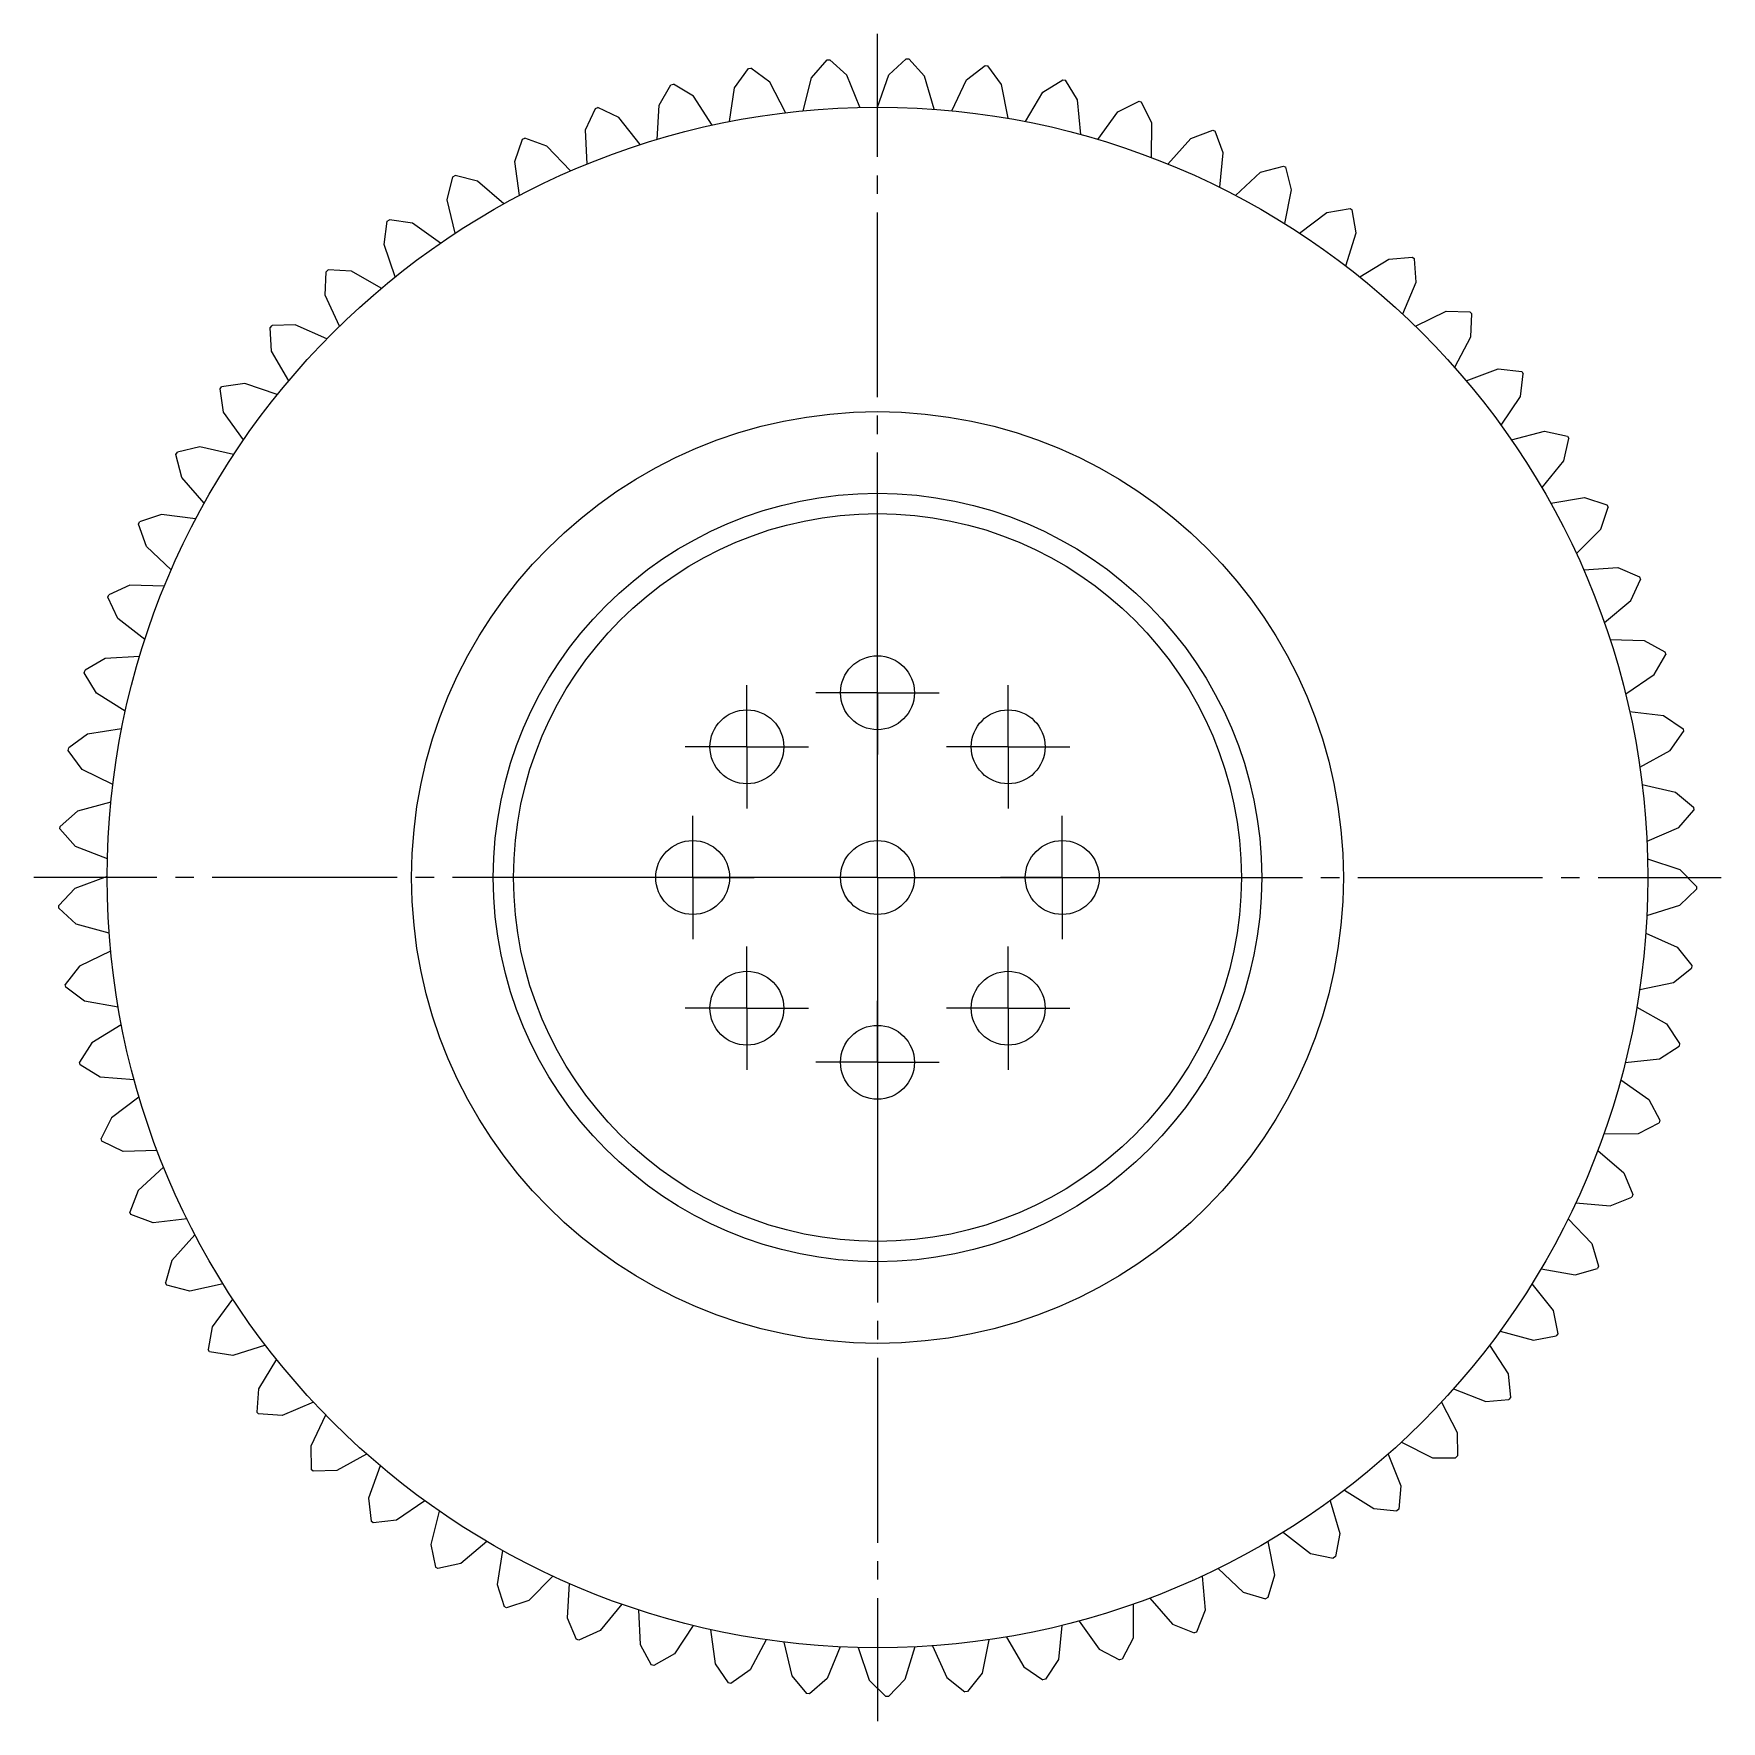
# Model space of a CAD drawing. Extents: x 26 to 163, y -63 to 74.
import ezdxf

# ---------------------------------------------------------------- set-up
doc = ezdxf.new("R2010")
doc.units = 0
doc.header["$MEASUREMENT"] = 0
doc.linetypes.add('K5LT_AXLED', pattern=[19.5, 15, -1.5, 1.5, -1.5])
doc.linetypes.add('K5LT_BASIC', pattern=[0])
doc.layers.add('Системный слой', color=7, linetype='Continuous')

# ---------------------------------------------------------------- blocks, each defined once
blk = doc.blocks.new('*U')
at = {"layer": 'Системный слой', "color": 30, "linetype": 'K5LT_AXLED'}
for p, q in [((94.01, 5.98), (94.01, 74.48)), ((94.01, 5.98), (94.01, 72.5)), ((94.01, 5.98), (94.01, 70.52)), ((94.01, 20.98), (94.01, 25.98)), ((94.01, 5.98), (94.01, 22.98)), ((83.41, 16.59), (83.41, 21.59)), ((94.01, 20.98), (89.01, 20.98)), ((94.01, 20.98), (99.01, 20.98)), ((94.01, 20.98), (94.01, 15.98)), ((104.62, 16.59), (104.62, 21.59)), ((83.41, 16.59), (78.41, 16.59)), ((83.41, 16.59), (88.41, 16.59)), ((83.41, 16.59), (83.41, 11.59)), ((104.62, 16.59), (99.62, 16.59)), ((104.62, 16.59), (109.62, 16.59)), ((104.62, 16.59), (104.62, 11.59)), ((79.01, 5.98), (79.01, 10.98)), ((109.01, 5.98), (109.01, 10.98)), ((94.01, 5.98), (25.52, 5.98)), ((94.01, 5.98), (27.5, 5.98)), ((94.01, 5.98), (29.48, 5.98)), ((79.01, 5.98), (74.01, 5.98)), ((94.01, 5.98), (77.01, 5.98)), ((79.01, 5.98), (84.01, 5.98)), ((79.01, 5.98), (79.01, 0.98)), ((94.01, 5.98), (158.55, 5.98)), ((94.01, 5.98), (94.01, -58.55)), ((94.01, 5.98), (111.01, 5.98)), ((94.01, 5.98), (94.01, -11.02)), ((94.01, 5.98), (162.51, 5.98)), ((94.01, 5.98), (94.01, -62.52)), ((94.01, 5.98), (160.53, 5.98)), ((94.01, 5.98), (94.01, -60.53)), ((109.01, 5.98), (104.01, 5.98)), ((109.01, 5.98), (114.01, 5.98)), ((109.01, 5.98), (109.01, 0.98)), ((83.41, -4.63), (83.41, 0.37)), ((104.62, -4.63), (104.62, 0.37)), ((94.01, -9.02), (94.01, -4.02)), ((83.41, -4.63), (78.41, -4.63)), ((83.41, -4.63), (88.41, -4.63)), ((83.41, -4.63), (83.41, -9.63)), ((104.62, -4.63), (99.62, -4.63)), ((104.62, -4.63), (109.62, -4.63)), ((104.62, -4.63), (104.62, -9.63)), ((94.01, -9.02), (89.01, -9.02)), ((94.01, -9.02), (99.01, -9.02)), ((94.01, -9.02), (94.01, -14.02))]:
    blk.add_line(p, q, dxfattribs=at)
at = {"layer": 'Системный слой', "color": 5, "linetype": 'K5LT_BASIC'}
for p, q in [((83.53, 71.65), (83.74, 71.68)), ((89.92, 72.35), (90.13, 72.37)), ((96.34, 72.44), (96.56, 72.43)), ((102.74, 71.9), (102.96, 71.87)), ((77.24, 70.33), (77.45, 70.38)), ((109.07, 70.75), (109.28, 70.7)), ((115.25, 69), (115.45, 68.93)), ((71.11, 68.41), (71.31, 68.48)), ((65.19, 65.91), (65.39, 66)), ((121.23, 66.65), (121.43, 66.56)), ((126.96, 63.74), (127.15, 63.64)), ((59.54, 62.85), (59.73, 62.96)), ((132.38, 60.29), (132.56, 60.17)), ((54.21, 59.25), (54.39, 59.38)), ((137.44, 56.34), (137.61, 56.2)), ((49.26, 55.16), (49.42, 55.31)), ((44.72, 50.61), (44.87, 50.78)), ((142.1, 51.91), (142.25, 51.75)), ((146.31, 47.06), (146.44, 46.88)), ((40.64, 45.65), (40.77, 45.82)), ((150.03, 41.82), (150.14, 41.63)), ((37.06, 40.31), (37.18, 40.5)), ((153.22, 36.24), (153.32, 36.05)), ((34.02, 34.66), (34.11, 34.85)), ((155.87, 30.39), (155.95, 30.18)), ((31.53, 28.73), (31.6, 28.94)), ((157.94, 24.3), (158, 24.09)), ((29.62, 22.6), (29.68, 22.81)), ((159.41, 18.05), (159.44, 17.83)), ((28.32, 16.3), (28.36, 16.52)), ((160.26, 11.68), (160.28, 11.46)), ((27.63, 9.92), (27.65, 10.13)), ((160.51, 5.26), (160.5, 5.04)), ((27.56, 3.49), (27.55, 3.71)), ((160.13, -1.15), (160.1, -1.37)), ((28.11, -2.91), (28.08, -2.7)), ((159.13, -7.5), (159.08, -7.71)), ((29.28, -9.23), (29.23, -9.02)), ((157.52, -13.72), (157.46, -13.93)), ((31.05, -15.41), (30.98, -15.2)), ((155.32, -19.76), (155.24, -19.96)), ((33.41, -21.38), (33.32, -21.19)), ((152.55, -25.56), (152.45, -25.75)), ((36.33, -27.11), (36.22, -26.92)), ((149.24, -31.06), (149.12, -31.24)), ((39.79, -32.52), (39.67, -32.34)), ((145.4, -36.22), (145.27, -36.39)), ((43.76, -37.57), (43.62, -37.41)), ((141.09, -40.98), (140.94, -41.13)), ((48.2, -42.22), (48.04, -42.07)), ((53.07, -46.41), (52.9, -46.28)), ((136.34, -45.31), (136.17, -45.44)), ((131.19, -49.15), (131.01, -49.27)), ((58.31, -50.12), (58.13, -50)), ((63.9, -53.3), (63.7, -53.21)), ((125.7, -52.48), (125.51, -52.59)), ((69.76, -55.93), (69.56, -55.86)), ((119.91, -55.27), (119.71, -55.35)), ((113.87, -57.48), (113.67, -57.54)), ((75.85, -57.99), (75.64, -57.93)), ((82.11, -59.44), (81.89, -59.4)), ((88.48, -60.28), (88.26, -60.27)), ((101.31, -60.11), (101.09, -60.14)), ((107.66, -59.1), (107.44, -59.15)), ((94.9, -60.51), (94.68, -60.51))]:
    blk.add_line(p, q, dxfattribs=at)
for points in [[(82, 67.35), (82.41, 70.09), (83.53, 71.65)], [(86.54, 68.08), (85.26, 70.56), (83.74, 71.68)], [(87.98, 68.22), (88.65, 70.91), (89.92, 72.35)], [(92.57, 68.51), (91.53, 71.11), (90.13, 72.37)], [(94.01, 68.52), (94.94, 71.13), (96.34, 72.44)], [(98.61, 68.36), (97.83, 71.04), (96.56, 72.43)], [(100.05, 68.22), (101.23, 70.73), (102.74, 71.9)], [(104.61, 67.62), (104.09, 70.37), (102.96, 71.87)], [(76.13, 65.9), (76.28, 68.67), (77.24, 70.33)], [(80.58, 67.07), (79.07, 69.42), (77.45, 70.38)], [(106.03, 67.35), (107.44, 69.74), (109.07, 70.75)], [(110.51, 66.31), (110.26, 69.1), (109.28, 70.7)], [(111.89, 65.9), (113.53, 68.14), (115.25, 69)], [(116.25, 64.44), (116.27, 67.23), (115.45, 68.93)], [(70.43, 63.9), (70.31, 66.67), (71.11, 68.41)], [(74.75, 65.49), (73.01, 67.68), (71.31, 68.48)], [(64.95, 61.35), (64.56, 64.1), (65.19, 65.91)], [(69.1, 63.35), (67.16, 65.36), (65.39, 66)], [(117.59, 63.9), (119.44, 65.97), (121.23, 66.65)], [(121.79, 62.02), (122.08, 64.8), (121.43, 66.56)], [(123.07, 61.35), (125.11, 63.23), (126.96, 63.74)], [(127.07, 59.08), (127.63, 61.82), (127.15, 63.64)], [(59.74, 58.29), (59.09, 60.99), (59.54, 62.85)], [(63.68, 60.68), (61.55, 62.5), (59.73, 62.96)], [(128.28, 58.29), (130.49, 59.96), (132.38, 60.29)], [(54.86, 54.74), (53.95, 57.36), (54.21, 59.25)], [(58.54, 57.49), (56.25, 59.1), (54.39, 59.38)], [(132.04, 55.64), (132.86, 58.31), (132.56, 60.17)], [(133.17, 54.74), (135.53, 56.19), (137.44, 56.34)], [(136.66, 51.73), (137.73, 54.32), (137.61, 56.2)], [(50.33, 50.73), (49.17, 53.25), (49.26, 55.16)], [(53.73, 53.83), (51.3, 55.21), (49.42, 55.31)], [(49.3, 49.72), (46.75, 50.85), (44.87, 50.78)], [(137.69, 50.73), (140.19, 51.95), (142.1, 51.91)], [(140.87, 47.41), (142.19, 49.87), (142.25, 51.75)], [(46.22, 46.31), (44.82, 48.7), (44.72, 50.61)], [(141.81, 46.31), (144.41, 47.28), (146.31, 47.06)], [(144.65, 42.69), (146.2, 45.02), (146.44, 46.88)], [(42.55, 41.51), (40.93, 43.76), (40.64, 45.65)], [(45.29, 45.2), (42.64, 46.08), (40.77, 45.82)], [(145.48, 41.5), (148.16, 42.22), (150.03, 41.82)], [(147.96, 37.63), (149.73, 39.8), (150.14, 41.63)], [(39.36, 36.37), (37.53, 38.46), (37.06, 40.31)], [(41.73, 40.31), (39.01, 40.94), (37.18, 40.5)], [(148.67, 36.37), (151.4, 36.83), (153.22, 36.24)], [(150.76, 32.28), (152.73, 34.26), (153.32, 36.05)], [(36.68, 30.96), (34.66, 32.85), (34.02, 34.66)], [(38.66, 35.11), (35.89, 35.46), (34.11, 34.85)], [(151.34, 30.95), (154.11, 31.14), (155.87, 30.39)], [(153.03, 26.68), (155.18, 28.46), (155.95, 30.18)], [(36.11, 29.63), (33.32, 29.72), (31.6, 28.94)], [(34.54, 25.31), (32.34, 27), (31.53, 28.73)], [(153.49, 25.3), (156.26, 25.23), (157.94, 24.3)], [(34.1, 23.93), (31.31, 23.75), (29.68, 22.81)], [(154.76, 20.88), (157.07, 22.46), (158, 24.09)], [(32.95, 19.48), (30.6, 20.95), (29.62, 22.6)], [(155.07, 19.47), (157.83, 19.13), (159.41, 18.05)], [(32.65, 18.06), (29.89, 17.61), (28.36, 16.52)], [(155.91, 14.95), (158.36, 16.29), (159.44, 17.83)], [(31.93, 13.52), (29.45, 14.76), (28.32, 16.3)], [(156.09, 13.52), (158.8, 12.91), (160.26, 11.68)], [(31.77, 12.09), (29.06, 11.37), (27.65, 10.13)], [(156.49, 8.94), (159.06, 10.03), (160.28, 11.46)], [(31.5, 7.49), (28.91, 8.49), (27.63, 9.92)], [(156.53, 7.49), (159.16, 6.62), (160.51, 5.26)], [(31.47, 6.05), (28.85, 5.08), (27.55, 3.71)], [(156.48, 2.89), (159.15, 3.74), (160.5, 5.04)], [(31.64, 1.45), (28.97, 2.19), (27.56, 3.49)], [(156.38, 1.45), (158.92, 0.33), (160.13, -1.15)], [(31.75, 0.01), (29.24, -1.21), (28.08, -2.7)], [(155.89, -3.12), (158.63, -2.54), (160.1, -1.37)], [(32.37, -4.55), (29.64, -4.07), (28.11, -2.91)], [(155.65, -4.55), (158.07, -5.91), (159.13, -7.5)], [(32.62, -5.97), (30.23, -7.43), (29.23, -9.02)], [(154.72, -9.05), (157.5, -8.74), (159.08, -7.71)], [(33.68, -10.45), (30.91, -10.23), (29.28, -9.23)], [(154.35, -10.45), (156.63, -12.03), (157.52, -13.72)], [(34.06, -11.84), (31.83, -13.52), (30.98, -15.2)], [(152.99, -14.84), (155.79, -14.79), (157.46, -13.93)], [(35.54, -16.19), (32.77, -16.25), (31.05, -15.41)], [(152.48, -16.19), (154.6, -17.99), (155.32, -19.76)], [(36.06, -17.54), (34, -19.43), (33.32, -21.19)], [(150.7, -20.44), (153.49, -20.66), (155.24, -19.96)], [(37.96, -21.73), (35.2, -22.06), (33.41, -21.38)], [(150.07, -21.73), (152, -23.73), (152.55, -25.56)], [(38.6, -23.02), (36.73, -25.1), (36.22, -26.92)], [(147.89, -25.78), (150.64, -26.28), (152.45, -25.75)], [(40.89, -27.01), (38.18, -27.6), (36.33, -27.11)], [(147.13, -27.01), (148.86, -29.18), (149.24, -31.06)], [(41.66, -28.24), (40, -30.49), (39.67, -32.34)], [(144.57, -30.84), (147.27, -31.59), (149.12, -31.24)], [(44.32, -31.99), (41.68, -32.83), (39.79, -32.52)], [(143.7, -31.99), (145.21, -34.31), (145.4, -36.22)], [(45.21, -33.13), (43.77, -35.53), (43.62, -37.41)], [(140.78, -35.54), (143.39, -36.55), (145.27, -36.39)], [(48.22, -36.6), (45.67, -37.7), (43.76, -37.57)], [(139.8, -36.61), (141.08, -39.07), (141.09, -40.98)], [(49.21, -37.66), (48.01, -40.19), (48.04, -42.07)], [(52.54, -40.83), (50.11, -42.16), (48.2, -42.22)], [(135.48, -40.83), (136.51, -43.4), (136.34, -45.31)], [(136.56, -39.86), (139.06, -41.12), (140.94, -41.13)], [(53.63, -41.78), (52.68, -44.41), (52.9, -46.28)], [(131.93, -43.76), (134.3, -45.25), (136.17, -45.44)], [(57.26, -44.61), (54.97, -46.18), (53.07, -46.41)], [(130.77, -44.61), (131.55, -47.27), (131.19, -49.15)], [(58.43, -45.45), (57.74, -48.16), (58.13, -50)], [(62.31, -47.92), (60.18, -49.7), (58.31, -50.12)], [(125.71, -47.92), (126.24, -50.65), (125.7, -52.48)], [(126.96, -47.18), (129.17, -48.9), (131.01, -49.27)], [(63.56, -48.65), (63.13, -51.41), (63.7, -53.21)], [(121.67, -50.11), (123.71, -52.03), (125.51, -52.59)], [(67.66, -50.73), (65.71, -52.71), (63.9, -53.3)], [(68.97, -51.33), (68.82, -54.12), (69.56, -55.86)], [(120.36, -50.73), (120.62, -53.49), (119.91, -55.27)], [(73.26, -53.01), (71.51, -55.16), (69.76, -55.93)], [(114.77, -53.01), (114.76, -55.78), (113.87, -57.48)], [(116.13, -52.52), (117.97, -54.63), (119.71, -55.35)], [(74.62, -53.48), (74.74, -56.28), (75.64, -57.93)], [(79.05, -54.73), (77.52, -57.05), (75.85, -57.99)], [(108.98, -54.74), (108.7, -57.5), (107.66, -59.1)], [(110.38, -54.38), (112.01, -56.66), (113.67, -57.54)], [(80.45, -55.07), (80.83, -57.85), (81.89, -59.4)], [(84.98, -55.9), (83.68, -58.35), (82.11, -59.44)], [(86.41, -56.1), (87.06, -58.82), (88.26, -60.27)], [(103.05, -55.9), (102.5, -58.62), (101.31, -60.11)], [(104.48, -55.68), (105.88, -58.1), (107.44, -59.15)], [(90.99, -56.48), (89.93, -59.04), (88.48, -60.28)], [(92.43, -56.54), (93.34, -59.19), (94.68, -60.51)], [(97.03, -56.48), (96.23, -59.13), (94.9, -60.51)], [(98.48, -56.4), (99.64, -58.95), (101.09, -60.14)]]:
    blk.add_lwpolyline(points, dxfattribs=at)

msp = doc.modelspace()

# ---------------------------------------------------------------- linework, layer by layer
at = {"layer": 'Системный слой', "color": 5, "linetype": 'K5LT_BASIC'}
for centre, radius in [((94.01, 5.98), 62.53), ((94.01, 5.98), 37.82), ((94.01, 5.98), 31.19), ((94.01, 5.98), 29.54), ((94.01, 20.98), 3), ((83.41, 16.59), 3), ((104.62, 16.59), 3), ((79.01, 5.98), 3), ((94.01, 5.98), 3), ((109.01, 5.98), 3), ((83.41, -4.63), 3), ((104.62, -4.63), 3), ((94.01, -9.02), 3)]:
    msp.add_circle(centre, radius, dxfattribs=at)

# ---------------------------------------------------------------- block references
at = {"layer": 'Системный слой'}
msp.add_blockref('*U', (0, 0), dxfattribs=at)
msp.add_blockref('*U', (0, 0), dxfattribs=at)
msp.add_blockref('*U', (0, 0), dxfattribs=at)
msp.add_blockref('*U', (0, 0), dxfattribs=at)
msp.add_blockref('*U', (0, 0), dxfattribs=at)
msp.add_blockref('*U', (0, 0), dxfattribs=at)
msp.add_blockref('*U', (0, 0), dxfattribs=at)
msp.add_blockref('*U', (0, 0), dxfattribs=at)
msp.add_blockref('*U', (0, 0), dxfattribs=at)
msp.add_blockref('*U', (0, 0), dxfattribs=at)
msp.add_blockref('*U', (0, 0), dxfattribs=at)
msp.add_blockref('*U', (0, 0), dxfattribs=at)
msp.add_blockref('*U', (0, 0), dxfattribs=at)
msp.add_blockref('*U', (0, 0), dxfattribs=at)
msp.add_blockref('*U', (0, 0), dxfattribs=at)
msp.add_blockref('*U', (0, 0), dxfattribs=at)
msp.add_blockref('*U', (0, 0), dxfattribs=at)
msp.add_blockref('*U', (0, 0), dxfattribs=at)
msp.add_blockref('*U', (0, 0), dxfattribs=at)
msp.add_blockref('*U', (0, 0), dxfattribs=at)
msp.add_blockref('*U', (0, 0), dxfattribs=at)
msp.add_blockref('*U', (0, 0), dxfattribs=at)
msp.add_blockref('*U', (0, 0), dxfattribs=at)
msp.add_blockref('*U', (0, 0), dxfattribs=at)
msp.add_blockref('*U', (0, 0), dxfattribs=at)
msp.add_blockref('*U', (0, 0), dxfattribs=at)
msp.add_blockref('*U', (0, 0), dxfattribs=at)
msp.add_blockref('*U', (0, 0), dxfattribs=at)
msp.add_blockref('*U', (0, 0), dxfattribs=at)
msp.add_blockref('*U', (0, 0), dxfattribs=at)
msp.add_blockref('*U', (0, 0), dxfattribs=at)
msp.add_blockref('*U', (0, 0), dxfattribs=at)
msp.add_blockref('*U', (0, 0), dxfattribs=at)
msp.add_blockref('*U', (0, 0), dxfattribs=at)
msp.add_blockref('*U', (0, 0), dxfattribs=at)
msp.add_blockref('*U', (0, 0), dxfattribs=at)
msp.add_blockref('*U', (0, 0), dxfattribs=at)
msp.add_blockref('*U', (0, 0), dxfattribs=at)
msp.add_blockref('*U', (0, 0), dxfattribs=at)
msp.add_blockref('*U', (0, 0), dxfattribs=at)
msp.add_blockref('*U', (0, 0), dxfattribs=at)
msp.add_blockref('*U', (0, 0), dxfattribs=at)
msp.add_blockref('*U', (0, 0), dxfattribs=at)
msp.add_blockref('*U', (0, 0), dxfattribs=at)
msp.add_blockref('*U', (0, 0), dxfattribs=at)
msp.add_blockref('*U', (0, 0), dxfattribs=at)
msp.add_blockref('*U', (0, 0), dxfattribs=at)
msp.add_blockref('*U', (0, 0), dxfattribs=at)
msp.add_blockref('*U', (0, 0), dxfattribs=at)
msp.add_blockref('*U', (0, 0), dxfattribs=at)
msp.add_blockref('*U', (0, 0), dxfattribs=at)
msp.add_blockref('*U', (0, 0), dxfattribs=at)
msp.add_blockref('*U', (0, 0), dxfattribs=at)
msp.add_blockref('*U', (0, 0), dxfattribs=at)
msp.add_blockref('*U', (0, 0), dxfattribs=at)
msp.add_blockref('*U', (0, 0), dxfattribs=at)
msp.add_blockref('*U', (0, 0), dxfattribs=at)
msp.add_blockref('*U', (0, 0), dxfattribs=at)
msp.add_blockref('*U', (0, 0), dxfattribs=at)
msp.add_blockref('*U', (0, 0), dxfattribs=at)
msp.add_blockref('*U', (0, 0), dxfattribs=at)
msp.add_blockref('*U', (0, 0), dxfattribs=at)
msp.add_blockref('*U', (0, 0), dxfattribs=at)
msp.add_blockref('*U', (0, 0), dxfattribs=at)
msp.add_blockref('*U', (0, 0), dxfattribs=at)
msp.add_blockref('*U', (0, 0), dxfattribs=at)
msp.add_blockref('*U', (0, 0), dxfattribs=at)
msp.add_blockref('*U', (0, 0), dxfattribs=at)
msp.add_blockref('*U', (0, 0), dxfattribs=at)
msp.add_blockref('*U', (0, 0), dxfattribs=at)
msp.add_blockref('*U', (0, 0), dxfattribs=at)
msp.add_blockref('*U', (0, 0), dxfattribs=at)
msp.add_blockref('*U', (0, 0), dxfattribs=at)
msp.add_blockref('*U', (0, 0), dxfattribs=at)
msp.add_blockref('*U', (0, 0), dxfattribs=at)
msp.add_blockref('*U', (0, 0), dxfattribs=at)
msp.add_blockref('*U', (0, 0), dxfattribs=at)

doc.saveas('drawing.dxf')
